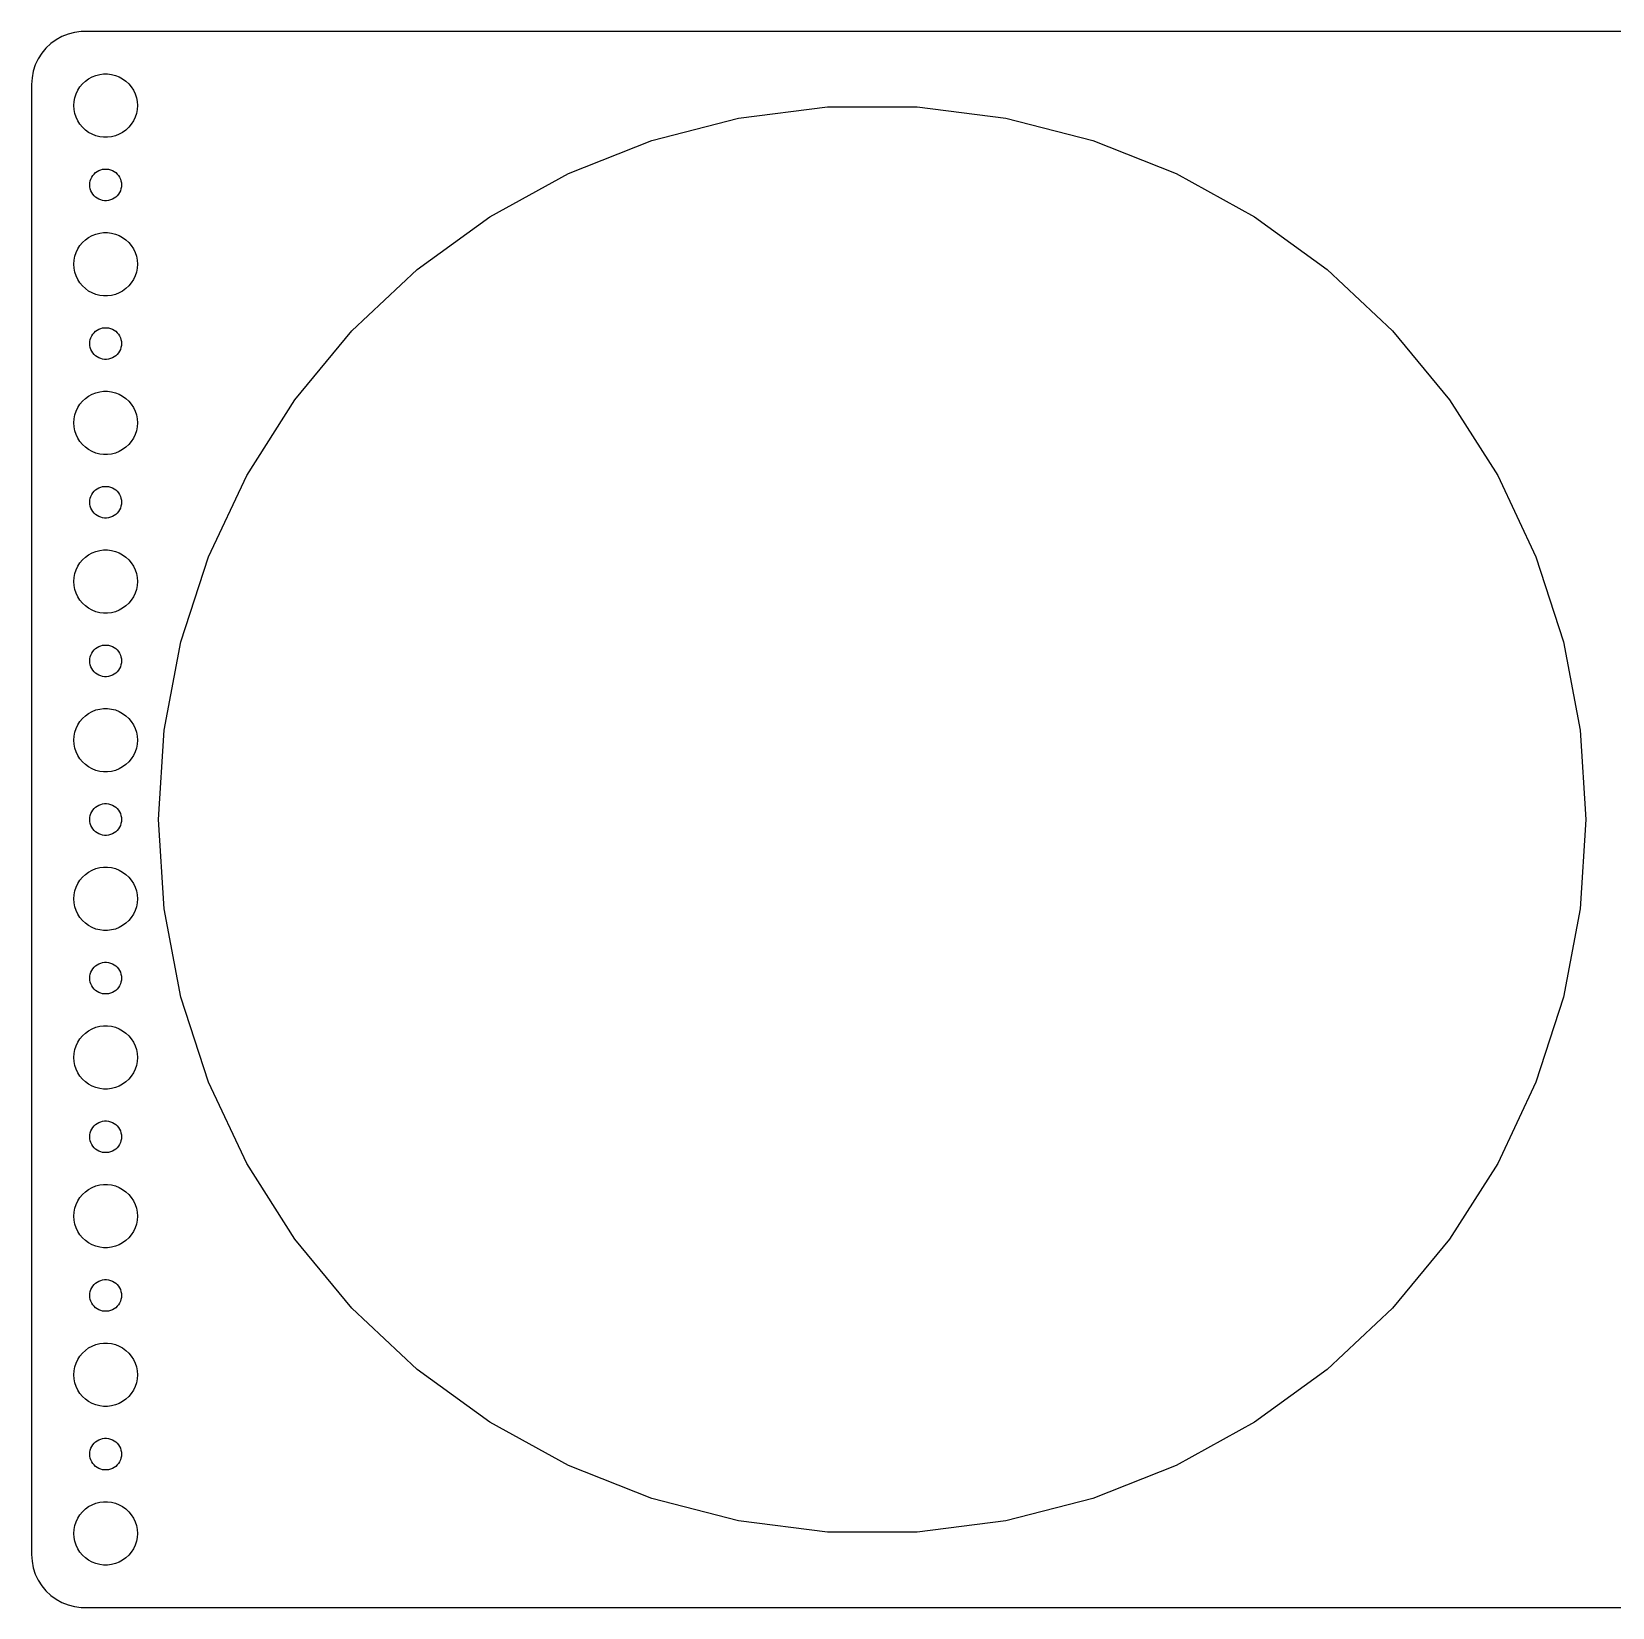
# Model space of a CAD drawing. Header units: metres. Extents: x -150 to 150, y -74 to 74.
# Drawn here: x -149.5 to 0, y -74.5 to 74.5 of the extents above; entities that cross this region are included whole.
import ezdxf

# ---------------------------------------------------------------- set-up
doc = ezdxf.new("R2010")
doc.units = ezdxf.units.M

msp = doc.modelspace()

# ---------------------------------------------------------------- linework, layer by layer
for p, q in [((-147.687, 73.3526), (-148.145, 72.9227)), ((-147.179, 73.7216), (-147.687, 73.3526)), ((-146.629, 74.0241), (-147.179, 73.7216)), ((-146.045, 74.2553), (-146.629, 74.0241)), ((-145.437, 74.4114), (-146.045, 74.2553)), ((-144.814, 74.4901), (-145.437, 74.4114)), ((144.814, 74.4901), (-144.814, 74.4901)), ((-148.882, 71.9088), (-149.149, 71.3406)), ((-148.545, 72.4389), (-148.882, 71.9088)), ((-148.145, 72.9227), (-148.545, 72.4389)), ((-149.343, 70.7434), (-149.461, 70.1267)), ((-149.149, 71.3406), (-149.343, 70.7434)), ((-143.777, 70.2145), (-143.427, 70.3532)), ((-143.427, 70.3532), (-143.062, 70.4469)), ((-143.062, 70.4469), (-142.688, 70.4941)), ((-142.688, 70.4941), (-142.312, 70.4941)), ((-142.312, 70.4941), (-141.938, 70.4469)), ((-141.938, 70.4469), (-141.573, 70.3532)), ((-141.573, 70.3532), (-141.223, 70.2145)), ((-149.461, 70.1267), (-149.5, 69.5)), ((-149.5, 69.5), (-149.5, -69.5)), ((-145.289, 68.6044), (-145.129, 68.9453)), ((-145.129, 68.9453), (-144.927, 69.2634)), ((-144.927, 69.2634), (-144.687, 69.5536)), ((-144.687, 69.5536), (-144.412, 69.8115)), ((-144.412, 69.8115), (-144.107, 70.033)), ((-144.107, 70.033), (-143.777, 70.2145)), ((-141.223, 70.2145), (-140.893, 70.033)), ((-140.893, 70.033), (-140.588, 69.8115)), ((-140.588, 69.8115), (-140.313, 69.5536)), ((-140.313, 69.5536), (-140.073, 69.2634)), ((-140.073, 69.2634), (-139.871, 68.9453)), ((-139.871, 68.9453), (-139.711, 68.6044)), ((-145.5, 67.5), (-145.476, 67.876)), ((-145.476, 67.124), (-145.5, 67.5)), ((-145.476, 67.876), (-145.406, 68.2461)), ((-145.406, 68.2461), (-145.289, 68.6044)), ((-139.711, 68.6044), (-139.594, 68.2461)), ((-139.594, 68.2461), (-139.524, 67.876)), ((-139.524, 67.876), (-139.5, 67.5)), ((-139.5, 67.5), (-139.524, 67.124)), ((-82.6482, 66.3044), (-74.2384, 67.3668)), ((-74.2384, 67.3668), (-65.7616, 67.3668)), ((-65.7616, 67.3668), (-57.3518, 66.3044)), ((-145.406, 66.7539), (-145.476, 67.124)), ((-145.289, 66.3956), (-145.406, 66.7539)), ((-145.129, 66.0547), (-145.289, 66.3956)), ((-144.927, 65.7366), (-145.129, 66.0547)), ((-139.871, 66.0547), (-140.073, 65.7366)), ((-139.711, 66.3956), (-139.871, 66.0547)), ((-139.594, 66.7539), (-139.711, 66.3956)), ((-139.524, 67.124), (-139.594, 66.7539)), ((-90.8586, 64.1963), (-82.6482, 66.3044)), ((-57.3518, 66.3044), (-49.1413, 64.1963)), ((-144.687, 65.4464), (-144.927, 65.7366)), ((-144.412, 65.1885), (-144.687, 65.4464)), ((-144.107, 64.967), (-144.412, 65.1885)), ((-143.777, 64.7855), (-144.107, 64.967)), ((-143.427, 64.6468), (-143.777, 64.7855)), ((-143.062, 64.5531), (-143.427, 64.6468)), ((-142.688, 64.5059), (-143.062, 64.5531)), ((-142.312, 64.5059), (-142.688, 64.5059)), ((-141.938, 64.5531), (-142.312, 64.5059)), ((-141.573, 64.6468), (-141.938, 64.5531)), ((-141.223, 64.7855), (-141.573, 64.6468)), ((-140.893, 64.967), (-141.223, 64.7855)), ((-140.588, 65.1885), (-140.893, 64.967)), ((-140.313, 65.4464), (-140.588, 65.1885)), ((-140.073, 65.7366), (-140.313, 65.4464)), ((-98.7401, 61.0758), (-90.8586, 64.1963)), ((-49.1413, 64.1963), (-41.2599, 61.0758)), ((-143.304, 61.2665), (-143.139, 61.3572)), ((-143.139, 61.3572), (-142.964, 61.4266)), ((-142.964, 61.4266), (-142.781, 61.4734)), ((-142.781, 61.4734), (-142.594, 61.497)), ((-142.594, 61.497), (-142.406, 61.497)), ((-142.406, 61.497), (-142.219, 61.4734)), ((-142.219, 61.4734), (-142.036, 61.4266)), ((-142.036, 61.4266), (-141.861, 61.3572)), ((-141.861, 61.3572), (-141.696, 61.2665)), ((-144, 60), (-143.988, 60.188)), ((-143.988, 59.812), (-144, 60)), ((-143.988, 60.188), (-143.953, 60.373)), ((-143.953, 59.627), (-143.988, 59.812)), ((-143.953, 60.373), (-143.895, 60.5522)), ((-143.895, 60.5522), (-143.814, 60.7226)), ((-143.814, 60.7226), (-143.714, 60.8817)), ((-143.714, 60.8817), (-143.593, 61.0268)), ((-143.593, 61.0268), (-143.456, 61.1558)), ((-143.456, 61.1558), (-143.304, 61.2665)), ((-141.696, 61.2665), (-141.544, 61.1558)), ((-141.544, 61.1558), (-141.407, 61.0268)), ((-141.407, 61.0268), (-141.286, 60.8817)), ((-141.286, 60.8817), (-141.186, 60.7226)), ((-141.186, 60.7226), (-141.105, 60.5522)), ((-141.105, 60.5522), (-141.047, 60.373)), ((-141.047, 60.373), (-141.012, 60.188)), ((-141.012, 59.812), (-141.047, 59.627)), ((-141.012, 60.188), (-141, 60)), ((-141, 60), (-141.012, 59.812)), ((-106.168, 56.9921), (-98.7401, 61.0758)), ((-41.2599, 61.0758), (-33.8317, 56.9921)), ((-143.895, 59.4478), (-143.953, 59.627)), ((-143.814, 59.2774), (-143.895, 59.4478)), ((-143.714, 59.1183), (-143.814, 59.2774)), ((-143.593, 58.9732), (-143.714, 59.1183)), ((-143.456, 58.8442), (-143.593, 58.9732)), ((-143.304, 58.7335), (-143.456, 58.8442)), ((-143.139, 58.6428), (-143.304, 58.7335)), ((-142.964, 58.5734), (-143.139, 58.6428)), ((-142.781, 58.5266), (-142.964, 58.5734)), ((-142.594, 58.503), (-142.781, 58.5266)), ((-142.406, 58.503), (-142.594, 58.503)), ((-142.219, 58.5266), (-142.406, 58.503)), ((-142.036, 58.5734), (-142.219, 58.5266)), ((-141.861, 58.6428), (-142.036, 58.5734)), ((-141.696, 58.7335), (-141.861, 58.6428)), ((-141.544, 58.8442), (-141.696, 58.7335)), ((-141.407, 58.9732), (-141.544, 58.8442)), ((-141.286, 59.1183), (-141.407, 58.9732)), ((-141.186, 59.2774), (-141.286, 59.1183)), ((-141.105, 59.4478), (-141.186, 59.2774)), ((-141.047, 59.627), (-141.105, 59.4478)), ((-113.026, 52.0096), (-106.168, 56.9921)), ((-33.8317, 56.9921), (-26.9739, 52.0096)), ((-143.777, 55.2145), (-143.427, 55.3532)), ((-143.427, 55.3532), (-143.062, 55.4469)), ((-143.062, 55.4469), (-142.688, 55.4941)), ((-142.688, 55.4941), (-142.312, 55.4941)), ((-142.312, 55.4941), (-141.938, 55.4469)), ((-141.938, 55.4469), (-141.573, 55.3532)), ((-141.573, 55.3532), (-141.223, 55.2145)), ((-145.289, 53.6044), (-145.129, 53.9453)), ((-145.129, 53.9453), (-144.927, 54.2634)), ((-144.927, 54.2634), (-144.687, 54.5536)), ((-144.687, 54.5536), (-144.412, 54.8115)), ((-144.412, 54.8115), (-144.107, 55.033)), ((-144.107, 55.033), (-143.777, 55.2145)), ((-141.223, 55.2145), (-140.893, 55.033)), ((-140.893, 55.033), (-140.588, 54.8115)), ((-140.588, 54.8115), (-140.313, 54.5536)), ((-140.313, 54.5536), (-140.073, 54.2634)), ((-140.073, 54.2634), (-139.871, 53.9453)), ((-139.871, 53.9453), (-139.711, 53.6044)), ((-145.5, 52.5), (-145.476, 52.876)), ((-145.476, 52.124), (-145.5, 52.5)), ((-145.476, 52.876), (-145.406, 53.2461)), ((-145.406, 53.2461), (-145.289, 53.6044)), ((-139.711, 53.6044), (-139.594, 53.2461)), ((-139.594, 53.2461), (-139.524, 52.876)), ((-139.524, 52.876), (-139.5, 52.5)), ((-139.5, 52.5), (-139.524, 52.124)), ((-145.406, 51.7539), (-145.476, 52.124)), ((-145.289, 51.3956), (-145.406, 51.7539)), ((-145.129, 51.0547), (-145.289, 51.3956)), ((-144.927, 50.7366), (-145.129, 51.0547)), ((-139.871, 51.0547), (-140.073, 50.7366)), ((-139.711, 51.3956), (-139.871, 51.0547)), ((-139.594, 51.7539), (-139.711, 51.3956)), ((-139.524, 52.124), (-139.594, 51.7539)), ((-119.205, 46.2069), (-113.026, 52.0096)), ((-26.9739, 52.0096), (-20.7946, 46.2069)), ((-144.687, 50.4464), (-144.927, 50.7366)), ((-144.412, 50.1885), (-144.687, 50.4464)), ((-144.107, 49.967), (-144.412, 50.1885)), ((-143.777, 49.7855), (-144.107, 49.967)), ((-143.427, 49.6468), (-143.777, 49.7855)), ((-143.062, 49.5531), (-143.427, 49.6468)), ((-142.688, 49.5059), (-143.062, 49.5531)), ((-142.312, 49.5059), (-142.688, 49.5059)), ((-141.938, 49.5531), (-142.312, 49.5059)), ((-141.573, 49.6468), (-141.938, 49.5531)), ((-141.223, 49.7855), (-141.573, 49.6468)), ((-140.893, 49.967), (-141.223, 49.7855)), ((-140.588, 50.1885), (-140.893, 49.967)), ((-140.313, 50.4464), (-140.588, 50.1885)), ((-140.073, 50.7366), (-140.313, 50.4464)), ((-143.304, 46.2665), (-143.139, 46.3572)), ((-143.139, 46.3572), (-142.964, 46.4266)), ((-142.964, 46.4266), (-142.781, 46.4734)), ((-142.781, 46.4734), (-142.594, 46.497)), ((-142.594, 46.497), (-142.406, 46.497)), ((-142.406, 46.497), (-142.219, 46.4734)), ((-142.219, 46.4734), (-142.036, 46.4266)), ((-142.036, 46.4266), (-141.861, 46.3572)), ((-141.861, 46.3572), (-141.696, 46.2665)), ((-144, 45), (-143.988, 45.188)), ((-143.988, 44.812), (-144, 45)), ((-143.988, 45.188), (-143.953, 45.373)), ((-143.953, 45.373), (-143.895, 45.5522)), ((-143.895, 45.5522), (-143.814, 45.7226)), ((-143.814, 45.7226), (-143.714, 45.8817)), ((-143.714, 45.8817), (-143.593, 46.0268)), ((-143.593, 46.0268), (-143.456, 46.1558)), ((-143.456, 46.1558), (-143.304, 46.2665)), ((-141.696, 46.2665), (-141.544, 46.1558)), ((-141.544, 46.1558), (-141.407, 46.0268)), ((-141.407, 46.0268), (-141.286, 45.8817)), ((-141.286, 45.8817), (-141.186, 45.7226)), ((-141.186, 45.7226), (-141.105, 45.5522)), ((-141.105, 45.5522), (-141.047, 45.373)), ((-141.047, 45.373), (-141.012, 45.188)), ((-141.012, 45.188), (-141, 45)), ((-141, 45), (-141.012, 44.812)), ((-124.609, 39.6755), (-119.205, 46.2069)), ((-20.7946, 46.2069), (-15.3913, 39.6755)), ((-143.953, 44.627), (-143.988, 44.812)), ((-143.895, 44.4478), (-143.953, 44.627)), ((-143.814, 44.2774), (-143.895, 44.4478)), ((-143.714, 44.1183), (-143.814, 44.2774)), ((-143.593, 43.9732), (-143.714, 44.1183)), ((-143.456, 43.8442), (-143.593, 43.9732)), ((-143.304, 43.7335), (-143.456, 43.8442)), ((-143.139, 43.6428), (-143.304, 43.7335)), ((-142.964, 43.5734), (-143.139, 43.6428)), ((-142.781, 43.5266), (-142.964, 43.5734)), ((-142.594, 43.503), (-142.781, 43.5266)), ((-142.406, 43.503), (-142.594, 43.503)), ((-142.219, 43.5266), (-142.406, 43.503)), ((-142.036, 43.5734), (-142.219, 43.5266)), ((-141.861, 43.6428), (-142.036, 43.5734)), ((-141.696, 43.7335), (-141.861, 43.6428)), ((-141.544, 43.8442), (-141.696, 43.7335)), ((-141.407, 43.9732), (-141.544, 43.8442)), ((-141.286, 44.1183), (-141.407, 43.9732)), ((-141.186, 44.2774), (-141.286, 44.1183)), ((-141.105, 44.4478), (-141.186, 44.2774)), ((-141.047, 44.627), (-141.105, 44.4478)), ((-141.012, 44.812), (-141.047, 44.627)), ((-143.427, 40.3532), (-143.062, 40.4469)), ((-143.062, 40.4469), (-142.688, 40.4941)), ((-142.688, 40.4941), (-142.312, 40.4941)), ((-142.312, 40.4941), (-141.938, 40.4469)), ((-141.938, 40.4469), (-141.573, 40.3532)), ((-145.289, 38.6044), (-145.129, 38.9453)), ((-145.129, 38.9453), (-144.927, 39.2634)), ((-144.927, 39.2634), (-144.687, 39.5536)), ((-144.687, 39.5536), (-144.412, 39.8115)), ((-144.412, 39.8115), (-144.107, 40.033)), ((-144.107, 40.033), (-143.777, 40.2145)), ((-143.777, 40.2145), (-143.427, 40.3532)), ((-141.573, 40.3532), (-141.223, 40.2145)), ((-141.223, 40.2145), (-140.893, 40.033)), ((-140.893, 40.033), (-140.588, 39.8115)), ((-140.588, 39.8115), (-140.313, 39.5536)), ((-140.313, 39.5536), (-140.073, 39.2634)), ((-140.073, 39.2634), (-139.871, 38.9453)), ((-139.871, 38.9453), (-139.711, 38.6044)), ((-129.151, 32.5184), (-124.609, 39.6755)), ((-15.3913, 39.6755), (-10.8493, 32.5184)), ((-145.5, 37.5), (-145.476, 37.876)), ((-145.476, 37.124), (-145.5, 37.5)), ((-145.476, 37.876), (-145.406, 38.2461)), ((-145.406, 38.2461), (-145.289, 38.6044)), ((-139.711, 38.6044), (-139.594, 38.2461)), ((-139.594, 38.2461), (-139.524, 37.876)), ((-139.524, 37.876), (-139.5, 37.5)), ((-139.5, 37.5), (-139.524, 37.124)), ((-145.406, 36.7539), (-145.476, 37.124)), ((-145.289, 36.3956), (-145.406, 36.7539)), ((-145.129, 36.0547), (-145.289, 36.3956)), ((-144.927, 35.7366), (-145.129, 36.0547)), ((-139.871, 36.0547), (-140.073, 35.7366)), ((-139.711, 36.3956), (-139.871, 36.0547)), ((-139.594, 36.7539), (-139.711, 36.3956)), ((-139.524, 37.124), (-139.594, 36.7539)), ((-144.687, 35.4464), (-144.927, 35.7366)), ((-144.412, 35.1885), (-144.687, 35.4464)), ((-144.107, 34.967), (-144.412, 35.1885)), ((-143.777, 34.7855), (-144.107, 34.967)), ((-143.427, 34.6468), (-143.777, 34.7855)), ((-143.062, 34.5531), (-143.427, 34.6468)), ((-142.688, 34.5059), (-143.062, 34.5531)), ((-142.312, 34.5059), (-142.688, 34.5059)), ((-141.938, 34.5531), (-142.312, 34.5059)), ((-141.573, 34.6468), (-141.938, 34.5531)), ((-141.223, 34.7855), (-141.573, 34.6468)), ((-140.893, 34.967), (-141.223, 34.7855)), ((-140.588, 35.1885), (-140.893, 34.967)), ((-140.313, 35.4464), (-140.588, 35.1885)), ((-140.073, 35.7366), (-140.313, 35.4464)), ((-143.139, 31.3572), (-142.964, 31.4266)), ((-142.964, 31.4266), (-142.781, 31.4734)), ((-142.781, 31.4734), (-142.594, 31.497)), ((-142.594, 31.497), (-142.406, 31.497)), ((-142.406, 31.497), (-142.219, 31.4734)), ((-142.219, 31.4734), (-142.036, 31.4266)), ((-142.036, 31.4266), (-141.861, 31.3572)), ((-132.76, 24.8484), (-129.151, 32.5184)), ((-10.8493, 32.5184), (-7.24008, 24.8484)), ((-144, 30), (-143.988, 30.188)), ((-143.988, 29.812), (-144, 30)), ((-143.988, 30.188), (-143.953, 30.373)), ((-143.953, 30.373), (-143.895, 30.5522)), ((-143.895, 30.5522), (-143.814, 30.7226)), ((-143.814, 30.7226), (-143.714, 30.8817)), ((-143.714, 30.8817), (-143.593, 31.0268)), ((-143.593, 31.0268), (-143.456, 31.1558)), ((-143.456, 31.1558), (-143.304, 31.2665)), ((-143.304, 31.2665), (-143.139, 31.3572)), ((-141.861, 31.3572), (-141.696, 31.2665)), ((-141.696, 31.2665), (-141.544, 31.1558)), ((-141.544, 31.1558), (-141.407, 31.0268)), ((-141.407, 31.0268), (-141.286, 30.8817)), ((-141.286, 30.8817), (-141.186, 30.7226)), ((-141.186, 30.7226), (-141.105, 30.5522)), ((-141.105, 30.5522), (-141.047, 30.373)), ((-141.047, 30.373), (-141.012, 30.188)), ((-141.012, 30.188), (-141, 30)), ((-141, 30), (-141.012, 29.812)), ((-143.953, 29.627), (-143.988, 29.812)), ((-143.895, 29.4478), (-143.953, 29.627)), ((-143.814, 29.2774), (-143.895, 29.4478)), ((-143.714, 29.1183), (-143.814, 29.2774)), ((-143.593, 28.9732), (-143.714, 29.1183)), ((-143.456, 28.8442), (-143.593, 28.9732)), ((-143.304, 28.7335), (-143.456, 28.8442)), ((-143.139, 28.6427), (-143.304, 28.7335)), ((-142.964, 28.5734), (-143.139, 28.6427)), ((-142.781, 28.5266), (-142.964, 28.5734)), ((-142.594, 28.503), (-142.781, 28.5266)), ((-142.406, 28.503), (-142.594, 28.503)), ((-142.219, 28.5266), (-142.406, 28.503)), ((-142.036, 28.5734), (-142.219, 28.5266)), ((-141.861, 28.6427), (-142.036, 28.5734)), ((-141.696, 28.7335), (-141.861, 28.6427)), ((-141.544, 28.8442), (-141.696, 28.7335)), ((-141.407, 28.9732), (-141.544, 28.8442)), ((-141.286, 29.1183), (-141.407, 28.9732)), ((-141.186, 29.2774), (-141.286, 29.1183)), ((-141.105, 29.4478), (-141.186, 29.2774)), ((-141.047, 29.627), (-141.105, 29.4478)), ((-141.012, 29.812), (-141.047, 29.627)), ((-143.427, 25.3532), (-143.062, 25.4469)), ((-143.062, 25.4469), (-142.688, 25.4941)), ((-142.688, 25.4941), (-142.312, 25.4941)), ((-142.312, 25.4941), (-141.938, 25.4469)), ((-141.938, 25.4469), (-141.573, 25.3532)), ((-145.289, 23.6044), (-145.129, 23.9453)), ((-145.129, 23.9453), (-144.927, 24.2634)), ((-144.927, 24.2634), (-144.687, 24.5536)), ((-144.687, 24.5536), (-144.412, 24.8115)), ((-144.412, 24.8115), (-144.107, 25.033)), ((-144.107, 25.033), (-143.777, 25.2145)), ((-143.777, 25.2145), (-143.427, 25.3532)), ((-141.573, 25.3532), (-141.223, 25.2145)), ((-141.223, 25.2145), (-140.893, 25.033)), ((-140.893, 25.033), (-140.588, 24.8115)), ((-140.588, 24.8115), (-140.313, 24.5536)), ((-140.313, 24.5536), (-140.073, 24.2634)), ((-140.073, 24.2634), (-139.871, 23.9453)), ((-139.871, 23.9453), (-139.711, 23.6044)), ((-135.379, 16.7866), (-132.76, 24.8484)), ((-7.24008, 24.8484), (-4.62064, 16.7866)), ((-145.5, 22.5), (-145.476, 22.876)), ((-145.476, 22.124), (-145.5, 22.5)), ((-145.476, 22.876), (-145.406, 23.2461)), ((-145.406, 23.2461), (-145.289, 23.6044)), ((-139.711, 23.6044), (-139.594, 23.2461)), ((-139.594, 23.2461), (-139.524, 22.876)), ((-139.524, 22.876), (-139.5, 22.5)), ((-139.5, 22.5), (-139.524, 22.124)), ((-145.406, 21.7539), (-145.476, 22.124)), ((-145.289, 21.3956), (-145.406, 21.7539)), ((-145.129, 21.0547), (-145.289, 21.3956)), ((-144.927, 20.7366), (-145.129, 21.0547)), ((-139.871, 21.0547), (-140.073, 20.7366)), ((-139.711, 21.3956), (-139.871, 21.0547)), ((-139.594, 21.7539), (-139.711, 21.3956)), ((-139.524, 22.124), (-139.594, 21.7539)), ((-144.687, 20.4464), (-144.927, 20.7366)), ((-144.412, 20.1884), (-144.687, 20.4464)), ((-144.107, 19.967), (-144.412, 20.1884)), ((-143.777, 19.7855), (-144.107, 19.967)), ((-143.427, 19.6468), (-143.777, 19.7855)), ((-143.062, 19.5531), (-143.427, 19.6468)), ((-142.688, 19.5059), (-143.062, 19.5531)), ((-142.312, 19.5059), (-142.688, 19.5059)), ((-141.938, 19.5531), (-142.312, 19.5059)), ((-141.573, 19.6468), (-141.938, 19.5531)), ((-141.223, 19.7855), (-141.573, 19.6468)), ((-140.893, 19.967), (-141.223, 19.7855)), ((-140.588, 20.1884), (-140.893, 19.967)), ((-140.313, 20.4464), (-140.588, 20.1884)), ((-140.073, 20.7366), (-140.313, 20.4464)), ((-142.964, 16.4266), (-142.781, 16.4734)), ((-142.781, 16.4734), (-142.594, 16.497)), ((-142.594, 16.497), (-142.406, 16.497)), ((-142.406, 16.497), (-142.219, 16.4734)), ((-142.219, 16.4734), (-142.036, 16.4266)), ((-136.968, 8.45999), (-135.379, 16.7866)), ((-4.62064, 16.7866), (-3.03226, 8.45999)), ((-144, 15), (-143.988, 15.188)), ((-143.988, 14.812), (-144, 15)), ((-143.988, 15.188), (-143.953, 15.373)), ((-143.953, 15.373), (-143.895, 15.5522)), ((-143.895, 15.5522), (-143.814, 15.7226)), ((-143.814, 15.7226), (-143.714, 15.8817)), ((-143.714, 15.8817), (-143.593, 16.0268)), ((-143.593, 16.0268), (-143.456, 16.1558)), ((-143.456, 16.1558), (-143.304, 16.2665)), ((-143.304, 16.2665), (-143.139, 16.3572)), ((-143.139, 16.3572), (-142.964, 16.4266)), ((-142.036, 16.4266), (-141.861, 16.3572)), ((-141.861, 16.3572), (-141.696, 16.2665)), ((-141.696, 16.2665), (-141.544, 16.1558)), ((-141.544, 16.1558), (-141.407, 16.0268)), ((-141.407, 16.0268), (-141.286, 15.8817)), ((-141.286, 15.8817), (-141.186, 15.7226)), ((-141.186, 15.7226), (-141.105, 15.5522)), ((-141.105, 15.5522), (-141.047, 15.373)), ((-141.047, 15.373), (-141.012, 15.188)), ((-141.012, 15.188), (-141, 15)), ((-141, 15), (-141.012, 14.812)), ((-143.953, 14.627), (-143.988, 14.812)), ((-143.895, 14.4478), (-143.953, 14.627)), ((-143.814, 14.2774), (-143.895, 14.4478)), ((-143.714, 14.1183), (-143.814, 14.2774)), ((-143.593, 13.9732), (-143.714, 14.1183)), ((-143.456, 13.8442), (-143.593, 13.9732)), ((-143.304, 13.7335), (-143.456, 13.8442)), ((-143.139, 13.6427), (-143.304, 13.7335)), ((-142.964, 13.5734), (-143.139, 13.6427)), ((-142.781, 13.5266), (-142.964, 13.5734)), ((-142.594, 13.5029), (-142.781, 13.5266)), ((-142.406, 13.5029), (-142.594, 13.5029)), ((-142.219, 13.5266), (-142.406, 13.5029)), ((-142.036, 13.5734), (-142.219, 13.5266)), ((-141.861, 13.6427), (-142.036, 13.5734)), ((-141.696, 13.7335), (-141.861, 13.6427)), ((-141.544, 13.8442), (-141.696, 13.7335)), ((-141.407, 13.9732), (-141.544, 13.8442)), ((-141.286, 14.1183), (-141.407, 13.9732)), ((-141.186, 14.2774), (-141.286, 14.1183)), ((-141.105, 14.4478), (-141.186, 14.2774)), ((-141.047, 14.627), (-141.105, 14.4478)), ((-141.012, 14.812), (-141.047, 14.627)), ((-143.062, 10.4469), (-142.688, 10.4941)), ((-142.688, 10.4941), (-142.312, 10.4941)), ((-142.312, 10.4941), (-141.938, 10.4469)), ((-145.129, 8.94525), (-144.927, 9.26335)), ((-144.927, 9.26335), (-144.687, 9.55363)), ((-144.687, 9.55363), (-144.412, 9.81154)), ((-144.412, 9.81154), (-144.107, 10.033)), ((-144.107, 10.033), (-143.777, 10.2145)), ((-143.777, 10.2145), (-143.427, 10.3532)), ((-143.427, 10.3532), (-143.062, 10.4469)), ((-141.938, 10.4469), (-141.573, 10.3532)), ((-141.573, 10.3532), (-141.223, 10.2145)), ((-141.223, 10.2145), (-140.893, 10.033)), ((-140.893, 10.033), (-140.588, 9.81154)), ((-140.588, 9.81154), (-140.313, 9.55363)), ((-140.313, 9.55363), (-140.073, 9.26335)), ((-140.073, 9.26335), (-139.871, 8.94525)), ((-145.5, 7.5), (-145.476, 7.87599)), ((-145.476, 7.12399), (-145.5, 7.5)), ((-145.476, 7.87599), (-145.406, 8.24606)), ((-145.406, 8.24606), (-145.289, 8.60437)), ((-145.289, 8.60437), (-145.129, 8.94525)), ((-139.871, 8.94525), (-139.711, 8.60437)), ((-139.711, 8.60437), (-139.594, 8.24606)), ((-139.594, 8.24606), (-139.524, 7.87599)), ((-139.524, 7.87599), (-139.5, 7.5)), ((-139.5, 7.5), (-139.524, 7.12399)), ((-137.5, 0), (-136.968, 8.45999)), ((-3.03226, 8.45999), (-2.5, 0)), ((-145.406, 6.75392), (-145.476, 7.12399)), ((-145.289, 6.39561), (-145.406, 6.75392)), ((-145.129, 6.05473), (-145.289, 6.39561)), ((-144.927, 5.73663), (-145.129, 6.05473)), ((-139.871, 6.05473), (-140.073, 5.73663)), ((-139.711, 6.39561), (-139.871, 6.05473)), ((-139.594, 6.75392), (-139.711, 6.39561)), ((-139.524, 7.12399), (-139.594, 6.75392)), ((-144.687, 5.44635), (-144.927, 5.73663)), ((-144.412, 5.18845), (-144.687, 5.44635)), ((-144.107, 4.96701), (-144.412, 5.18845)), ((-143.777, 4.78551), (-144.107, 4.96701)), ((-143.427, 4.64682), (-143.777, 4.78551)), ((-143.062, 4.55313), (-143.427, 4.64682)), ((-142.688, 4.50591), (-143.062, 4.55313)), ((-142.312, 4.50591), (-142.688, 4.50591)), ((-141.938, 4.55313), (-142.312, 4.50591)), ((-141.573, 4.64682), (-141.938, 4.55313)), ((-141.223, 4.78551), (-141.573, 4.64682)), ((-140.893, 4.96701), (-141.223, 4.78551)), ((-140.588, 5.18845), (-140.893, 4.96701)), ((-140.313, 5.44635), (-140.588, 5.18845)), ((-140.073, 5.73663), (-140.313, 5.44635)), ((-142.781, 1.47342), (-142.594, 1.49704)), ((-142.594, 1.49704), (-142.406, 1.49704)), ((-142.406, 1.49704), (-142.219, 1.47342)), ((-144, 0), (-143.988, 0.18799)), ((-143.988, -0.18799), (-144, 0)), ((-143.988, 0.18799), (-143.953, 0.37303)), ((-143.953, 0.37303), (-143.895, 0.55219)), ((-143.895, 0.55219), (-143.814, 0.72263)), ((-143.814, 0.72263), (-143.714, 0.88167)), ((-143.714, 0.88167), (-143.593, 1.02681)), ((-143.593, 1.02681), (-143.456, 1.15576)), ((-143.456, 1.15576), (-143.304, 1.26648)), ((-143.304, 1.26648), (-143.139, 1.35724)), ((-143.139, 1.35724), (-142.964, 1.42657)), ((-142.964, 1.42657), (-142.781, 1.47342)), ((-142.219, 1.47342), (-142.036, 1.42657)), ((-142.036, 1.42657), (-141.861, 1.35724)), ((-141.861, 1.35724), (-141.696, 1.26648)), ((-141.696, 1.26648), (-141.544, 1.15576)), ((-141.544, 1.15576), (-141.407, 1.02681)), ((-141.407, 1.02681), (-141.286, 0.88167)), ((-141.286, 0.88167), (-141.186, 0.72263)), ((-141.186, 0.72263), (-141.105, 0.55219)), ((-141.105, 0.55219), (-141.047, 0.37303)), ((-141.047, 0.37303), (-141.012, 0.18799)), ((-141.012, 0.18799), (-141, 0)), ((-141, 0), (-141.012, -0.18799)), ((-136.968, -8.45999), (-137.5, 0)), ((-2.5, 0), (-3.03226, -8.45999)), ((-143.953, -0.37303), (-143.988, -0.18799)), ((-143.895, -0.55219), (-143.953, -0.37303)), ((-143.814, -0.72263), (-143.895, -0.55219)), ((-143.714, -0.88167), (-143.814, -0.72263)), ((-143.593, -1.02681), (-143.714, -0.88167)), ((-143.456, -1.15576), (-143.593, -1.02681)), ((-143.304, -1.26648), (-143.456, -1.15576)), ((-143.139, -1.35724), (-143.304, -1.26648)), ((-142.964, -1.42657), (-143.139, -1.35724)), ((-142.781, -1.47342), (-142.964, -1.42657)), ((-142.594, -1.49704), (-142.781, -1.47342)), ((-142.219, -1.47342), (-142.406, -1.49704)), ((-142.036, -1.42657), (-142.219, -1.47342)), ((-141.861, -1.35724), (-142.036, -1.42657)), ((-141.696, -1.26648), (-141.861, -1.35724)), ((-141.544, -1.15576), (-141.696, -1.26648)), ((-141.407, -1.02681), (-141.544, -1.15576)), ((-141.286, -0.88167), (-141.407, -1.02681)), ((-141.186, -0.72263), (-141.286, -0.88167)), ((-141.105, -0.55219), (-141.186, -0.72263)), ((-141.047, -0.37303), (-141.105, -0.55219)), ((-141.012, -0.18799), (-141.047, -0.37303)), ((-142.406, -1.49704), (-142.594, -1.49704)), ((-145.129, -6.05473), (-144.927, -5.73663)), ((-144.927, -5.73663), (-144.687, -5.44635)), ((-144.687, -5.44635), (-144.412, -5.18845)), ((-144.412, -5.18845), (-144.107, -4.96701)), ((-144.107, -4.96701), (-143.777, -4.78551)), ((-143.777, -4.78551), (-143.427, -4.64682)), ((-143.427, -4.64682), (-143.062, -4.55313)), ((-143.062, -4.55313), (-142.688, -4.50591)), ((-142.688, -4.50591), (-142.312, -4.50591)), ((-142.312, -4.50591), (-141.938, -4.55313)), ((-141.938, -4.55313), (-141.573, -4.64682)), ((-141.573, -4.64682), (-141.223, -4.78551)), ((-141.223, -4.78551), (-140.893, -4.96701)), ((-140.893, -4.96701), (-140.588, -5.18845)), ((-140.588, -5.18845), (-140.313, -5.44635)), ((-140.313, -5.44635), (-140.073, -5.73663)), ((-140.073, -5.73663), (-139.871, -6.05473)), ((-145.5, -7.5), (-145.476, -7.12399)), ((-145.476, -7.12399), (-145.406, -6.75392)), ((-145.406, -6.75392), (-145.289, -6.39561)), ((-145.289, -6.39561), (-145.129, -6.05473)), ((-139.871, -6.05473), (-139.711, -6.39561)), ((-139.711, -6.39561), (-139.594, -6.75392)), ((-139.594, -6.75392), (-139.524, -7.12399)), ((-139.524, -7.12399), (-139.5, -7.5)), ((-145.476, -7.87599), (-145.5, -7.5)), ((-145.406, -8.24606), (-145.476, -7.87599)), ((-145.289, -8.60437), (-145.406, -8.24606)), ((-145.129, -8.94525), (-145.289, -8.60437)), ((-144.927, -9.26335), (-145.129, -8.94525)), ((-139.871, -8.94525), (-140.073, -9.26335)), ((-139.711, -8.60437), (-139.871, -8.94525)), ((-139.594, -8.24606), (-139.711, -8.60437)), ((-139.524, -7.87599), (-139.594, -8.24606)), ((-139.5, -7.5), (-139.524, -7.87599)), ((-135.379, -16.7866), (-136.968, -8.45999)), ((-3.03226, -8.45999), (-4.62064, -16.7866)), ((-144.687, -9.55363), (-144.927, -9.26335)), ((-144.412, -9.81154), (-144.687, -9.55363)), ((-144.107, -10.033), (-144.412, -9.81154)), ((-143.777, -10.2145), (-144.107, -10.033)), ((-143.427, -10.3532), (-143.777, -10.2145)), ((-143.062, -10.4469), (-143.427, -10.3532)), ((-142.688, -10.4941), (-143.062, -10.4469)), ((-141.938, -10.4469), (-142.312, -10.4941)), ((-141.573, -10.3532), (-141.938, -10.4469)), ((-141.223, -10.2145), (-141.573, -10.3532)), ((-140.893, -10.033), (-141.223, -10.2145)), ((-140.588, -9.81154), (-140.893, -10.033)), ((-140.313, -9.55363), (-140.588, -9.81154)), ((-140.073, -9.26335), (-140.313, -9.55363)), ((-142.312, -10.4941), (-142.688, -10.4941)), ((-144, -15), (-143.988, -14.812)), ((-143.988, -14.812), (-143.953, -14.627)), ((-143.953, -14.627), (-143.895, -14.4478)), ((-143.895, -14.4478), (-143.814, -14.2774)), ((-143.814, -14.2774), (-143.714, -14.1183)), ((-143.714, -14.1183), (-143.593, -13.9732)), ((-143.593, -13.9732), (-143.456, -13.8442)), ((-143.456, -13.8442), (-143.304, -13.7335)), ((-143.304, -13.7335), (-143.139, -13.6427)), ((-143.139, -13.6427), (-142.964, -13.5734)), ((-142.964, -13.5734), (-142.781, -13.5266)), ((-142.781, -13.5266), (-142.594, -13.5029)), ((-142.594, -13.5029), (-142.406, -13.5029)), ((-142.406, -13.5029), (-142.219, -13.5266)), ((-142.219, -13.5266), (-142.036, -13.5734)), ((-142.036, -13.5734), (-141.861, -13.6427)), ((-141.861, -13.6427), (-141.696, -13.7335)), ((-141.696, -13.7335), (-141.544, -13.8442)), ((-141.544, -13.8442), (-141.407, -13.9732)), ((-141.407, -13.9732), (-141.286, -14.1183)), ((-141.286, -14.1183), (-141.186, -14.2774)), ((-141.186, -14.2774), (-141.105, -14.4478)), ((-141.105, -14.4478), (-141.047, -14.627)), ((-141.047, -14.627), (-141.012, -14.812)), ((-141.012, -14.812), (-141, -15)), ((-143.988, -15.188), (-144, -15)), ((-143.953, -15.373), (-143.988, -15.188)), ((-143.895, -15.5522), (-143.953, -15.373)), ((-143.814, -15.7226), (-143.895, -15.5522)), ((-143.714, -15.8817), (-143.814, -15.7226)), ((-143.593, -16.0268), (-143.714, -15.8817)), ((-143.456, -16.1558), (-143.593, -16.0268)), ((-143.304, -16.2665), (-143.456, -16.1558)), ((-143.139, -16.3572), (-143.304, -16.2665)), ((-142.964, -16.4266), (-143.139, -16.3572)), ((-142.781, -16.4734), (-142.964, -16.4266)), ((-142.036, -16.4266), (-142.219, -16.4734)), ((-141.861, -16.3572), (-142.036, -16.4266)), ((-141.696, -16.2665), (-141.861, -16.3572)), ((-141.544, -16.1558), (-141.696, -16.2665)), ((-141.407, -16.0268), (-141.544, -16.1558)), ((-141.286, -15.8817), (-141.407, -16.0268)), ((-141.186, -15.7226), (-141.286, -15.8817)), ((-141.105, -15.5522), (-141.186, -15.7226)), ((-141.047, -15.373), (-141.105, -15.5522)), ((-141.012, -15.188), (-141.047, -15.373)), ((-141, -15), (-141.012, -15.188)), ((-142.594, -16.497), (-142.781, -16.4734)), ((-142.406, -16.497), (-142.594, -16.497)), ((-142.219, -16.4734), (-142.406, -16.497)), ((-132.76, -24.8484), (-135.379, -16.7866)), ((-4.62064, -16.7866), (-7.24008, -24.8484)), ((-145.129, -21.0547), (-144.927, -20.7366)), ((-144.927, -20.7366), (-144.687, -20.4464)), ((-144.687, -20.4464), (-144.412, -20.1884)), ((-144.412, -20.1884), (-144.107, -19.967)), ((-144.107, -19.967), (-143.777, -19.7855)), ((-143.777, -19.7855), (-143.427, -19.6468)), ((-143.427, -19.6468), (-143.062, -19.5531)), ((-143.062, -19.5531), (-142.688, -19.5059)), ((-142.688, -19.5059), (-142.312, -19.5059)), ((-142.312, -19.5059), (-141.938, -19.5531)), ((-141.938, -19.5531), (-141.573, -19.6468)), ((-141.573, -19.6468), (-141.223, -19.7855)), ((-141.223, -19.7855), (-140.893, -19.967)), ((-140.893, -19.967), (-140.588, -20.1884)), ((-140.588, -20.1884), (-140.313, -20.4464)), ((-140.313, -20.4464), (-140.073, -20.7366)), ((-140.073, -20.7366), (-139.871, -21.0547)), ((-145.5, -22.5), (-145.476, -22.124)), ((-145.476, -22.124), (-145.406, -21.7539)), ((-145.406, -21.7539), (-145.289, -21.3956)), ((-145.289, -21.3956), (-145.129, -21.0547)), ((-139.871, -21.0547), (-139.711, -21.3956)), ((-139.711, -21.3956), (-139.594, -21.7539)), ((-139.594, -21.7539), (-139.524, -22.124)), ((-139.524, -22.124), (-139.5, -22.5)), ((-145.476, -22.876), (-145.5, -22.5)), ((-145.406, -23.2461), (-145.476, -22.876)), ((-145.289, -23.6044), (-145.406, -23.2461)), ((-145.129, -23.9453), (-145.289, -23.6044)), ((-139.711, -23.6044), (-139.871, -23.9453)), ((-139.594, -23.2461), (-139.711, -23.6044)), ((-139.524, -22.876), (-139.594, -23.2461)), ((-139.5, -22.5), (-139.524, -22.876)), ((-144.927, -24.2634), (-145.129, -23.9453)), ((-144.687, -24.5536), (-144.927, -24.2634)), ((-144.412, -24.8115), (-144.687, -24.5536)), ((-144.107, -25.033), (-144.412, -24.8115)), ((-143.777, -25.2145), (-144.107, -25.033)), ((-143.427, -25.3532), (-143.777, -25.2145)), ((-143.062, -25.4469), (-143.427, -25.3532)), ((-141.573, -25.3532), (-141.938, -25.4469)), ((-141.223, -25.2145), (-141.573, -25.3532)), ((-140.893, -25.033), (-141.223, -25.2145)), ((-140.588, -24.8115), (-140.893, -25.033)), ((-140.313, -24.5536), (-140.588, -24.8115)), ((-140.073, -24.2634), (-140.313, -24.5536)), ((-139.871, -23.9453), (-140.073, -24.2634)), ((-129.151, -32.5184), (-132.76, -24.8484)), ((-7.24008, -24.8484), (-10.8493, -32.5184)), ((-142.688, -25.4941), (-143.062, -25.4469)), ((-142.312, -25.4941), (-142.688, -25.4941)), ((-141.938, -25.4469), (-142.312, -25.4941)), ((-144, -30), (-143.988, -29.812)), ((-143.988, -29.812), (-143.953, -29.627)), ((-143.953, -29.627), (-143.895, -29.4478)), ((-143.895, -29.4478), (-143.814, -29.2774)), ((-143.814, -29.2774), (-143.714, -29.1183)), ((-143.714, -29.1183), (-143.593, -28.9732)), ((-143.593, -28.9732), (-143.456, -28.8442)), ((-143.456, -28.8442), (-143.304, -28.7335)), ((-143.304, -28.7335), (-143.139, -28.6427)), ((-143.139, -28.6427), (-142.964, -28.5734)), ((-142.964, -28.5734), (-142.781, -28.5266)), ((-142.781, -28.5266), (-142.594, -28.503)), ((-142.594, -28.503), (-142.406, -28.503)), ((-142.406, -28.503), (-142.219, -28.5266)), ((-142.219, -28.5266), (-142.036, -28.5734)), ((-142.036, -28.5734), (-141.861, -28.6427)), ((-141.861, -28.6427), (-141.696, -28.7335)), ((-141.696, -28.7335), (-141.544, -28.8442)), ((-141.544, -28.8442), (-141.407, -28.9732)), ((-141.407, -28.9732), (-141.286, -29.1183)), ((-141.286, -29.1183), (-141.186, -29.2774)), ((-141.186, -29.2774), (-141.105, -29.4478)), ((-141.105, -29.4478), (-141.047, -29.627)), ((-141.047, -29.627), (-141.012, -29.812)), ((-141.012, -29.812), (-141, -30)), ((-143.988, -30.188), (-144, -30)), ((-143.953, -30.373), (-143.988, -30.188)), ((-143.895, -30.5522), (-143.953, -30.373)), ((-143.814, -30.7226), (-143.895, -30.5522)), ((-143.714, -30.8817), (-143.814, -30.7226)), ((-143.593, -31.0268), (-143.714, -30.8817)), ((-143.456, -31.1558), (-143.593, -31.0268)), ((-143.304, -31.2665), (-143.456, -31.1558)), ((-143.139, -31.3572), (-143.304, -31.2665)), ((-142.964, -31.4266), (-143.139, -31.3572)), ((-141.861, -31.3572), (-142.036, -31.4266)), ((-141.696, -31.2665), (-141.861, -31.3572)), ((-141.544, -31.1558), (-141.696, -31.2665)), ((-141.407, -31.0268), (-141.544, -31.1558)), ((-141.286, -30.8817), (-141.407, -31.0268)), ((-141.186, -30.7226), (-141.286, -30.8817)), ((-141.105, -30.5522), (-141.186, -30.7226)), ((-141.047, -30.373), (-141.105, -30.5522)), ((-141.012, -30.188), (-141.047, -30.373)), ((-141, -30), (-141.012, -30.188)), ((-142.781, -31.4734), (-142.964, -31.4266)), ((-142.594, -31.497), (-142.781, -31.4734)), ((-142.406, -31.497), (-142.594, -31.497)), ((-142.219, -31.4734), (-142.406, -31.497)), ((-142.036, -31.4266), (-142.219, -31.4734)), ((-124.609, -39.6755), (-129.151, -32.5184)), ((-10.8493, -32.5184), (-15.3913, -39.6755)), ((-145.129, -36.0547), (-144.927, -35.7366)), ((-144.927, -35.7366), (-144.687, -35.4464)), ((-144.687, -35.4464), (-144.412, -35.1885)), ((-144.412, -35.1885), (-144.107, -34.967)), ((-144.107, -34.967), (-143.777, -34.7855)), ((-143.777, -34.7855), (-143.427, -34.6468)), ((-143.427, -34.6468), (-143.062, -34.5531)), ((-143.062, -34.5531), (-142.688, -34.5059)), ((-142.688, -34.5059), (-142.312, -34.5059)), ((-142.312, -34.5059), (-141.938, -34.5531)), ((-141.938, -34.5531), (-141.573, -34.6468)), ((-141.573, -34.6468), (-141.223, -34.7855)), ((-141.223, -34.7855), (-140.893, -34.967)), ((-140.893, -34.967), (-140.588, -35.1885)), ((-140.588, -35.1885), (-140.313, -35.4464)), ((-140.313, -35.4464), (-140.073, -35.7366)), ((-140.073, -35.7366), (-139.871, -36.0547)), ((-145.5, -37.5), (-145.476, -37.124)), ((-145.476, -37.124), (-145.406, -36.7539)), ((-145.406, -36.7539), (-145.289, -36.3956)), ((-145.289, -36.3956), (-145.129, -36.0547)), ((-139.871, -36.0547), (-139.711, -36.3956)), ((-139.711, -36.3956), (-139.594, -36.7539)), ((-139.594, -36.7539), (-139.524, -37.124)), ((-139.524, -37.124), (-139.5, -37.5)), ((-145.476, -37.876), (-145.5, -37.5)), ((-145.406, -38.2461), (-145.476, -37.876)), ((-145.289, -38.6044), (-145.406, -38.2461)), ((-145.129, -38.9453), (-145.289, -38.6044)), ((-139.711, -38.6044), (-139.871, -38.9453)), ((-139.594, -38.2461), (-139.711, -38.6044)), ((-139.524, -37.876), (-139.594, -38.2461)), ((-139.5, -37.5), (-139.524, -37.876)), ((-144.927, -39.2634), (-145.129, -38.9453)), ((-144.687, -39.5536), (-144.927, -39.2634)), ((-144.412, -39.8115), (-144.687, -39.5536)), ((-144.107, -40.033), (-144.412, -39.8115)), ((-143.777, -40.2145), (-144.107, -40.033)), ((-143.427, -40.3532), (-143.777, -40.2145)), ((-143.062, -40.4469), (-143.427, -40.3532)), ((-141.573, -40.3532), (-141.938, -40.4469)), ((-141.223, -40.2145), (-141.573, -40.3532)), ((-140.893, -40.033), (-141.223, -40.2145)), ((-140.588, -39.8115), (-140.893, -40.033)), ((-140.313, -39.5536), (-140.588, -39.8115)), ((-140.073, -39.2634), (-140.313, -39.5536)), ((-139.871, -38.9453), (-140.073, -39.2634)), ((-119.205, -46.2069), (-124.609, -39.6755)), ((-15.3913, -39.6755), (-20.7946, -46.2069)), ((-142.688, -40.4941), (-143.062, -40.4469)), ((-142.312, -40.4941), (-142.688, -40.4941)), ((-141.938, -40.4469), (-142.312, -40.4941)), ((-144, -45), (-143.988, -44.812)), ((-143.988, -44.812), (-143.953, -44.627)), ((-143.953, -44.627), (-143.895, -44.4478)), ((-143.895, -44.4478), (-143.814, -44.2774)), ((-143.814, -44.2774), (-143.714, -44.1183)), ((-143.714, -44.1183), (-143.593, -43.9732)), ((-143.593, -43.9732), (-143.456, -43.8442)), ((-143.456, -43.8442), (-143.304, -43.7335)), ((-143.304, -43.7335), (-143.139, -43.6428)), ((-143.139, -43.6428), (-142.964, -43.5734)), ((-142.964, -43.5734), (-142.781, -43.5266)), ((-142.781, -43.5266), (-142.594, -43.503)), ((-142.594, -43.503), (-142.406, -43.503)), ((-142.406, -43.503), (-142.219, -43.5266)), ((-142.219, -43.5266), (-142.036, -43.5734)), ((-142.036, -43.5734), (-141.861, -43.6428)), ((-141.861, -43.6428), (-141.696, -43.7335)), ((-141.696, -43.7335), (-141.544, -43.8442)), ((-141.544, -43.8442), (-141.407, -43.9732)), ((-141.407, -43.9732), (-141.286, -44.1183)), ((-141.286, -44.1183), (-141.186, -44.2774)), ((-141.186, -44.2774), (-141.105, -44.4478)), ((-141.105, -44.4478), (-141.047, -44.627)), ((-141.047, -44.627), (-141.012, -44.812)), ((-141.012, -44.812), (-141, -45)), ((-143.988, -45.188), (-144, -45)), ((-143.953, -45.373), (-143.988, -45.188)), ((-143.895, -45.5522), (-143.953, -45.373)), ((-143.814, -45.7226), (-143.895, -45.5522)), ((-143.714, -45.8817), (-143.814, -45.7226)), ((-143.593, -46.0268), (-143.714, -45.8817)), ((-143.456, -46.1558), (-143.593, -46.0268)), ((-143.304, -46.2665), (-143.456, -46.1558)), ((-143.139, -46.3572), (-143.304, -46.2665)), ((-141.696, -46.2665), (-141.861, -46.3572)), ((-141.544, -46.1558), (-141.696, -46.2665)), ((-141.407, -46.0268), (-141.544, -46.1558)), ((-141.286, -45.8817), (-141.407, -46.0268)), ((-141.186, -45.7226), (-141.286, -45.8817)), ((-141.105, -45.5522), (-141.186, -45.7226)), ((-141.047, -45.373), (-141.105, -45.5522)), ((-141.012, -45.188), (-141.047, -45.373)), ((-141, -45), (-141.012, -45.188)), ((-113.026, -52.0096), (-119.205, -46.2069)), ((-20.7946, -46.2069), (-26.9739, -52.0096)), ((-142.964, -46.4266), (-143.139, -46.3572)), ((-142.781, -46.4734), (-142.964, -46.4266)), ((-142.594, -46.497), (-142.781, -46.4734)), ((-142.406, -46.497), (-142.594, -46.497)), ((-142.219, -46.4734), (-142.406, -46.497)), ((-142.036, -46.4266), (-142.219, -46.4734)), ((-141.861, -46.3572), (-142.036, -46.4266)), ((-145.129, -51.0547), (-144.927, -50.7366)), ((-144.927, -50.7366), (-144.687, -50.4464)), ((-144.687, -50.4464), (-144.412, -50.1885)), ((-144.412, -50.1885), (-144.107, -49.967)), ((-144.107, -49.967), (-143.777, -49.7855)), ((-143.777, -49.7855), (-143.427, -49.6468)), ((-143.427, -49.6468), (-143.062, -49.5531)), ((-143.062, -49.5531), (-142.688, -49.5059)), ((-142.688, -49.5059), (-142.312, -49.5059)), ((-142.312, -49.5059), (-141.938, -49.5531)), ((-141.938, -49.5531), (-141.573, -49.6468)), ((-141.573, -49.6468), (-141.223, -49.7855)), ((-141.223, -49.7855), (-140.893, -49.967)), ((-140.893, -49.967), (-140.588, -50.1885)), ((-140.588, -50.1885), (-140.313, -50.4464)), ((-140.313, -50.4464), (-140.073, -50.7366)), ((-140.073, -50.7366), (-139.871, -51.0547)), ((-145.5, -52.5), (-145.476, -52.124)), ((-145.476, -52.124), (-145.406, -51.7539)), ((-145.406, -51.7539), (-145.289, -51.3956)), ((-145.289, -51.3956), (-145.129, -51.0547)), ((-139.871, -51.0547), (-139.711, -51.3956)), ((-139.711, -51.3956), (-139.594, -51.7539)), ((-139.594, -51.7539), (-139.524, -52.124)), ((-139.524, -52.124), (-139.5, -52.5)), ((-106.168, -56.9921), (-113.026, -52.0096)), ((-26.9739, -52.0096), (-33.8317, -56.9921)), ((-145.476, -52.876), (-145.5, -52.5)), ((-145.406, -53.2461), (-145.476, -52.876)), ((-145.289, -53.6044), (-145.406, -53.2461)), ((-145.129, -53.9453), (-145.289, -53.6044)), ((-139.711, -53.6044), (-139.871, -53.9453)), ((-139.594, -53.2461), (-139.711, -53.6044)), ((-139.524, -52.876), (-139.594, -53.2461)), ((-139.5, -52.5), (-139.524, -52.876)), ((-144.927, -54.2634), (-145.129, -53.9453)), ((-144.687, -54.5536), (-144.927, -54.2634)), ((-144.412, -54.8115), (-144.687, -54.5536)), ((-144.107, -55.033), (-144.412, -54.8115)), ((-143.777, -55.2145), (-144.107, -55.033)), ((-143.427, -55.3532), (-143.777, -55.2145)), ((-141.223, -55.2145), (-141.573, -55.3532)), ((-140.893, -55.033), (-141.223, -55.2145)), ((-140.588, -54.8115), (-140.893, -55.033)), ((-140.313, -54.5536), (-140.588, -54.8115)), ((-140.073, -54.2634), (-140.313, -54.5536)), ((-139.871, -53.9453), (-140.073, -54.2634)), ((-143.062, -55.4469), (-143.427, -55.3532)), ((-142.688, -55.4941), (-143.062, -55.4469)), ((-142.312, -55.4941), (-142.688, -55.4941)), ((-141.938, -55.4469), (-142.312, -55.4941)), ((-141.573, -55.3532), (-141.938, -55.4469)), ((-98.7401, -61.0758), (-106.168, -56.9921)), ((-33.8317, -56.9921), (-41.2599, -61.0758)), ((-143.988, -59.812), (-143.953, -59.627)), ((-143.953, -59.627), (-143.895, -59.4478)), ((-143.895, -59.4478), (-143.814, -59.2774)), ((-143.814, -59.2774), (-143.714, -59.1183)), ((-143.714, -59.1183), (-143.593, -58.9732)), ((-143.593, -58.9732), (-143.456, -58.8442)), ((-143.456, -58.8442), (-143.304, -58.7335)), ((-143.304, -58.7335), (-143.139, -58.6428)), ((-143.139, -58.6428), (-142.964, -58.5734)), ((-142.964, -58.5734), (-142.781, -58.5266)), ((-142.781, -58.5266), (-142.594, -58.503)), ((-142.594, -58.503), (-142.406, -58.503)), ((-142.406, -58.503), (-142.219, -58.5266)), ((-142.219, -58.5266), (-142.036, -58.5734)), ((-142.036, -58.5734), (-141.861, -58.6428)), ((-141.861, -58.6428), (-141.696, -58.7335)), ((-141.696, -58.7335), (-141.544, -58.8442)), ((-141.544, -58.8442), (-141.407, -58.9732)), ((-141.407, -58.9732), (-141.286, -59.1183)), ((-141.286, -59.1183), (-141.186, -59.2774)), ((-141.186, -59.2774), (-141.105, -59.4478)), ((-141.105, -59.4478), (-141.047, -59.627)), ((-141.047, -59.627), (-141.012, -59.812)), ((-144, -60), (-143.988, -59.812)), ((-143.988, -60.188), (-144, -60)), ((-143.953, -60.373), (-143.988, -60.188)), ((-143.895, -60.5522), (-143.953, -60.373)), ((-143.814, -60.7226), (-143.895, -60.5522)), ((-143.714, -60.8817), (-143.814, -60.7226)), ((-143.593, -61.0268), (-143.714, -60.8817)), ((-143.456, -61.1558), (-143.593, -61.0268)), ((-143.304, -61.2665), (-143.456, -61.1558)), ((-143.139, -61.3572), (-143.304, -61.2665)), ((-141.696, -61.2665), (-141.861, -61.3572)), ((-141.544, -61.1558), (-141.696, -61.2665)), ((-141.407, -61.0268), (-141.544, -61.1558)), ((-141.286, -60.8817), (-141.407, -61.0268)), ((-141.186, -60.7226), (-141.286, -60.8817)), ((-141.105, -60.5522), (-141.186, -60.7226)), ((-141.047, -60.373), (-141.105, -60.5522)), ((-141.012, -60.188), (-141.047, -60.373)), ((-141.012, -59.812), (-141, -60)), ((-141, -60), (-141.012, -60.188)), ((-90.8586, -64.1963), (-98.7401, -61.0758)), ((-41.2599, -61.0758), (-49.1413, -64.1963)), ((-142.964, -61.4266), (-143.139, -61.3572)), ((-142.781, -61.4734), (-142.964, -61.4266)), ((-142.594, -61.497), (-142.781, -61.4734)), ((-142.406, -61.497), (-142.594, -61.497)), ((-142.219, -61.4734), (-142.406, -61.497)), ((-142.036, -61.4266), (-142.219, -61.4734)), ((-141.861, -61.3572), (-142.036, -61.4266)), ((-82.6482, -66.3044), (-90.8586, -64.1963)), ((-49.1413, -64.1963), (-57.3518, -66.3044)), ((-145.129, -66.0547), (-144.927, -65.7366)), ((-144.927, -65.7366), (-144.687, -65.4464)), ((-144.687, -65.4464), (-144.412, -65.1885)), ((-144.412, -65.1885), (-144.107, -64.967)), ((-144.107, -64.967), (-143.777, -64.7855)), ((-143.777, -64.7855), (-143.427, -64.6468)), ((-143.427, -64.6468), (-143.062, -64.5531)), ((-143.062, -64.5531), (-142.688, -64.5059)), ((-142.688, -64.5059), (-142.312, -64.5059)), ((-142.312, -64.5059), (-141.938, -64.5531)), ((-141.938, -64.5531), (-141.573, -64.6468)), ((-141.573, -64.6468), (-141.223, -64.7855)), ((-141.223, -64.7855), (-140.893, -64.967)), ((-140.893, -64.967), (-140.588, -65.1885)), ((-140.588, -65.1885), (-140.313, -65.4464)), ((-140.313, -65.4464), (-140.073, -65.7366)), ((-140.073, -65.7366), (-139.871, -66.0547)), ((-145.5, -67.5), (-145.476, -67.124)), ((-145.476, -67.124), (-145.406, -66.7539)), ((-145.406, -66.7539), (-145.289, -66.3956)), ((-145.289, -66.3956), (-145.129, -66.0547)), ((-139.871, -66.0547), (-139.711, -66.3956)), ((-139.711, -66.3956), (-139.594, -66.7539)), ((-139.594, -66.7539), (-139.524, -67.124)), ((-139.524, -67.124), (-139.5, -67.5)), ((-74.2384, -67.3668), (-82.6482, -66.3044)), ((-57.3518, -66.3044), (-65.7616, -67.3668)), ((-145.476, -67.876), (-145.5, -67.5)), ((-145.406, -68.2461), (-145.476, -67.876)), ((-145.289, -68.6044), (-145.406, -68.2461)), ((-145.129, -68.9453), (-145.289, -68.6044)), ((-139.711, -68.6044), (-139.871, -68.9453)), ((-139.594, -68.2461), (-139.711, -68.6044)), ((-139.524, -67.876), (-139.594, -68.2461)), ((-139.5, -67.5), (-139.524, -67.876)), ((-65.7616, -67.3668), (-74.2384, -67.3668)), ((-149.5, -69.5), (-149.461, -70.1267)), ((-149.461, -70.1267), (-149.343, -70.7434)), ((-144.927, -69.2634), (-145.129, -68.9453)), ((-144.687, -69.5536), (-144.927, -69.2634)), ((-144.412, -69.8115), (-144.687, -69.5536)), ((-144.107, -70.033), (-144.412, -69.8115)), ((-143.777, -70.2145), (-144.107, -70.033)), ((-143.427, -70.3532), (-143.777, -70.2145)), ((-141.223, -70.2145), (-141.573, -70.3532)), ((-140.893, -70.033), (-141.223, -70.2145)), ((-140.588, -69.8115), (-140.893, -70.033)), ((-140.313, -69.5536), (-140.588, -69.8115)), ((-140.073, -69.2634), (-140.313, -69.5536)), ((-139.871, -68.9453), (-140.073, -69.2634)), ((-149.343, -70.7434), (-149.149, -71.3406)), ((-149.149, -71.3406), (-148.882, -71.9088)), ((-143.062, -70.4469), (-143.427, -70.3532)), ((-142.688, -70.4941), (-143.062, -70.4469)), ((-142.312, -70.4941), (-142.688, -70.4941)), ((-141.938, -70.4469), (-142.312, -70.4941)), ((-141.573, -70.3532), (-141.938, -70.4469)), ((-148.882, -71.9088), (-148.545, -72.4389)), ((-148.545, -72.4389), (-148.145, -72.9227)), ((-148.145, -72.9227), (-147.687, -73.3526)), ((-147.687, -73.3526), (-147.179, -73.7216)), ((-147.179, -73.7216), (-146.629, -74.0241)), ((-146.629, -74.0241), (-146.045, -74.2553)), ((-146.045, -74.2553), (-145.437, -74.4114)), ((-145.437, -74.4114), (-144.814, -74.4901)), ((-144.814, -74.4901), (144.814, -74.4901))]:
    msp.add_line(p, q)

doc.saveas('drawing.dxf')
